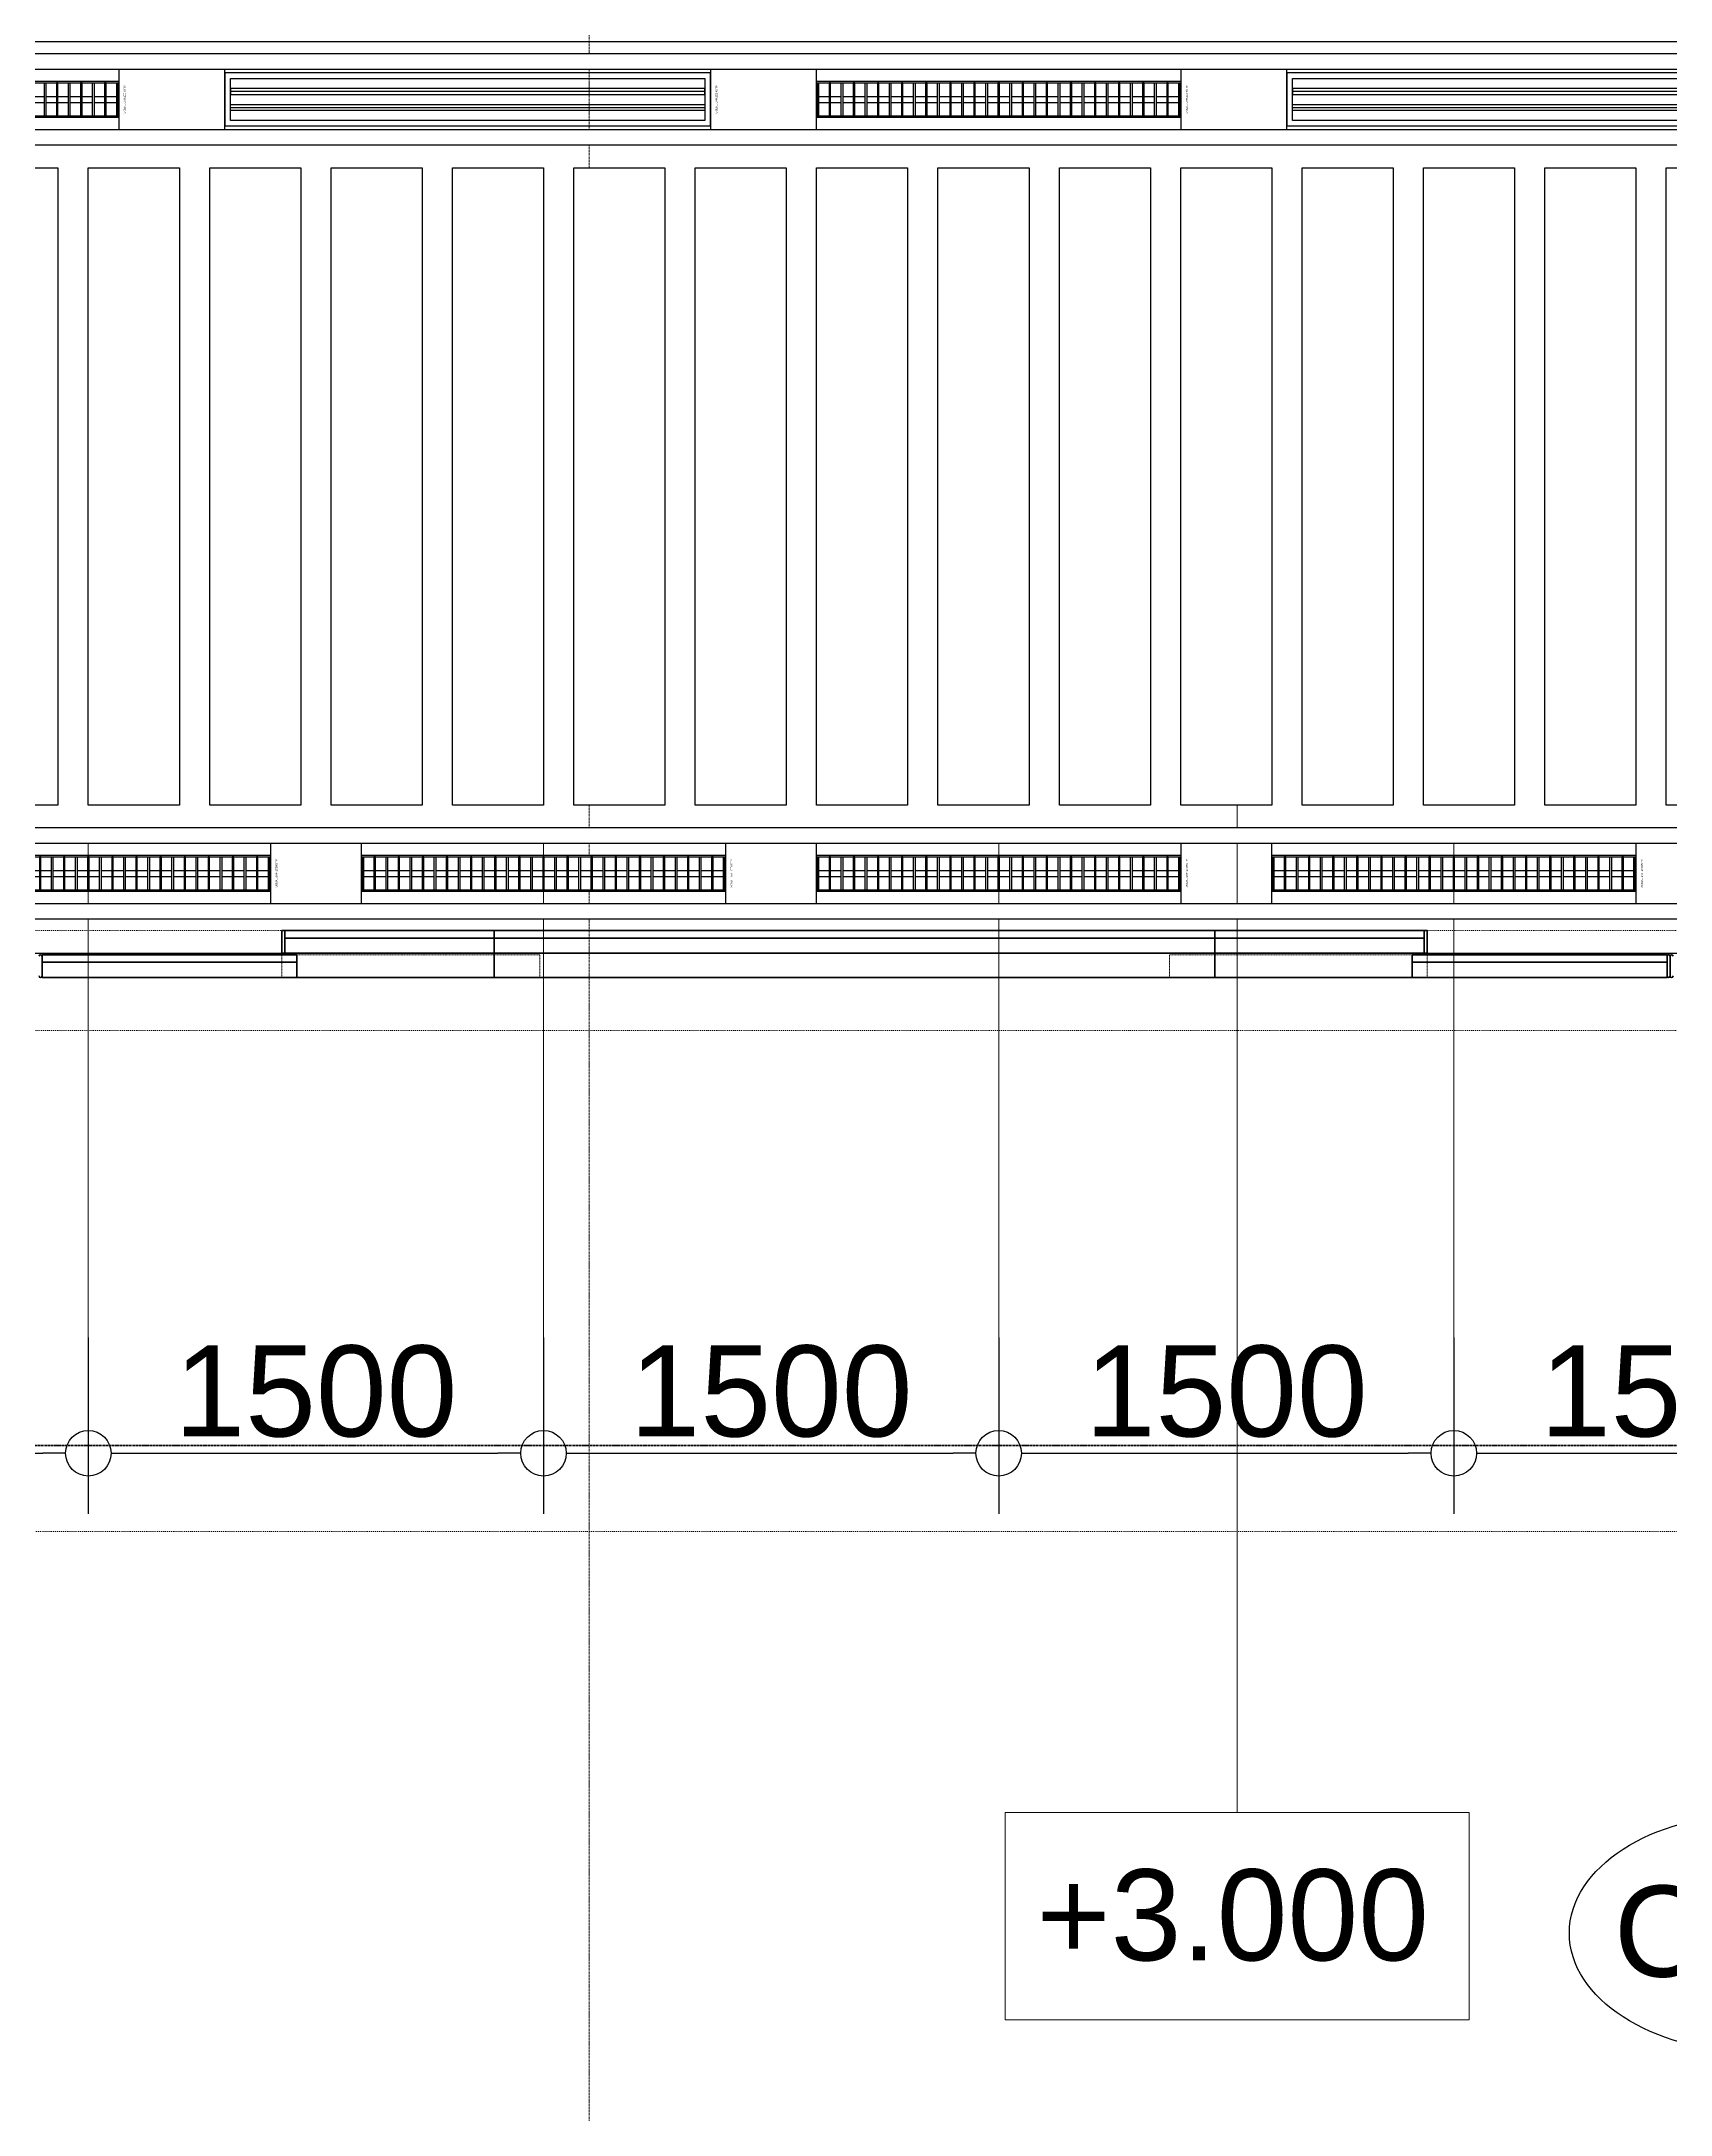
# Model space of a CAD drawing. Header units: millimetres. Extents: x -853228 to -774597, y -17231 to 22435.
# Drawn here: x -803487 to -798118, y -3802 to 3028 of the extents above; entities that cross this region are included whole.
import ezdxf
from ezdxf.enums import TextEntityAlignment as Align
from ezdxf.xclip import XClip

# ---------------------------------------------------------------- set-up
doc = ezdxf.new("R2010")
doc.units = ezdxf.units.MM
doc.header["$XCLIPFRAME"] = 0
for name, pattern in [('DASH', [6.35, 3.175, -3.175]), ('DPA_Grid _ Level 100', [10, 5.5, -1.6, 1.3, -1.6]), ('DPA_Hidden 50', [3, 2, -1]), ('DPA_Hidden 500', [1.4, 0.8, -0.6])]:
    doc.linetypes.add(name, pattern=pattern)
for name, color, linetype in [('000 - WIPEOUT', 250, 'Continuous'), ('001 - ASCESSORIES', 251, 'Continuous'), ('A04_TUBE SERIES', 2, 'Continuous'), ('A11_ALU.SOLID SHEET', 2, 'Continuous')]:
    doc.layers.add(name, color=color, linetype=linetype)
for name, color, linetype, lineweight in [('A-ANNO-DIMS', 1, 'Continuous', 9), ('A-ANNO-NOTE', 3, 'Continuous', 25), ('A-DETL', 1, 'Continuous', 70), ('A-GENM', 1, 'Continuous', 9), ('A-GENM-HDLN', 2, 'DPA_Hidden 500', 9), ('G-ANNO-SECL', 3, 'Continuous', 9), ('G-ANNO-TEXT', 3, 'Continuous', 9), ('Q-SPCQ', 2, 'Continuous', 35), ('Q-SPCQ-HDLN', 2, 'DASH', 9), ('S-GRID', 251, 'Continuous', 9)]:
    doc.layers.add(name, color=color, linetype=linetype, lineweight=lineweight)
doc.styles.add('Arial_2', font='arial.ttf', dxfattribs={"height": 300})
doc.dimstyles.new('DPA-DIM-3_0_C-C', dxfattribs={"dimscale": 304.8, "dimtxt": 306.07782, "dimasz": 0.492126, "dimexe": 0.656168, "dimexo": 0.0625, "dimgap": 0.164042, "dimtad": 1, "dimdec": 0, "dimzin": 0, "dimdsep": 46, "dimtxsty": 'Arial_2', "dimblk1": 'DOTBLANK', "dimblk2": 'DOTBLANK', "dimsah": 1, "dimcen": 0.09, "dimdle": 0.656168, "dimadec": 8, "dimazin": 0, "dimtfac": 1, "dimtdec": 4, "dimtix": 1, "dimtmove": 0, "dimatfit": 3, "dimfxl": 1.312336, "dimfxlon": 1, "dimtvp": 1, "dimtolj": 1, "dimtzin": 0, "dimarcsym": 2})

# ---------------------------------------------------------------- blocks, each defined once
blk = doc.blocks.new('DPA_Speciality_PlatformScreenDoor - Length_135300-12767973-4261-01 ENLARGED UPPER PLATFORM LEVEL - REFLECTED CEILING PLAN - SHEET 2')
at = {"layer": 'A-GENM'}
for p, q in [((81587.5, -250), (81389.7, -250)), ((81389.7, -250), (81587.5, -250)), ((81482.5, -250), (81392.5, -250)), ((81392.5, -250), (81482.5, -250)), ((81492.5, -250), (81582.5, -250)), ((81582.5, -250), (81492.5, -250)), ((85962.5, -250), (86160.3, -250)), ((86160.3, -250), (85962.5, -250)), ((86057.5, -250), (85967.5, -250)), ((85967.5, -250), (86057.5, -250)), ((86067.5, -250), (86157.5, -250)), ((86157.5, -250), (86067.5, -250)), ((82140.3, -330), (82264.1, -330)), ((82150.9, -330), (82204, -330)), ((82200.4, -330), (82253.5, -330)), ((83740.3, -330), (83864.1, -330)), ((83750.9, -330), (83804, -330)), ((83800.4, -330), (83853.5, -330))]:
    blk.add_line(p, q, dxfattribs=at)
at = {"layer": 'A-GENM-HDLN'}
for p, q in [((81887.5, -175), (81887.5, -250)), ((81887.5, -175), (82737.5, -175)), ((82737.5, -250), (82737.5, -175)), ((84812.5, -250), (84812.5, -175)), ((85662.5, -175), (84812.5, -175)), ((85662.5, -175), (85662.5, -250)), ((81887.5, -250), (82737.5, -250)), ((85662.5, -250), (84812.5, -250))]:
    blk.add_line(p, q, dxfattribs=at)
at = {"layer": 'Q-SPCQ', "linetype": 'DASH', "lineweight": 9}
blk.add_line((61742.7, 1650), (132340.1, 1650), dxfattribs=at)
at = {"layer": 'Q-SPCQ'}
for p, q in [((81087.5, -245), (81087.5, -180)), ((81087.5, -180), (81087.5, -245)), ((81087.5, -180), (81087.5, -245)), ((81087.5, -245), (81087.5, -180)), ((81937.5, -175), (81097.5, -175)), ((81097.5, -175), (81937.5, -175)), ((81097.5, -175), (81097.5, -225)), ((81097.5, -175), (81097.5, -225)), ((81097.5, -245), (81097.5, -180)), ((81097.5, -180), (81097.5, -245)), ((81127.5, -175), (81907.5, -175)), ((81907.5, -175), (81127.5, -175)), ((81907.5, -175), (81127.5, -175)), ((81127.5, -175), (81907.5, -175)), ((81887.5, -175), (82587.5, -175)), ((81937.5, -225), (81937.5, -175)), ((81937.5, -175), (81937.5, -225)), ((82587.5, -175), (82587.5, -330)), ((82587.5, -175), (84962.5, -175)), ((82587.5, -330), (82587.5, -175)), ((82587.5, -200), (82587.5, -175.9)), ((82587.5, -175.9), (82587.5, -200)), ((82587.5, -305), (82587.5, -200)), ((82587.5, -200), (82587.5, -305)), ((84962.5, -175), (84962.5, -330)), ((84962.5, -175), (85662.5, -175)), ((84962.5, -330), (84962.5, -175)), ((84962.5, -200), (84962.5, -175.9)), ((84962.5, -175.9), (84962.5, -200)), ((84962.5, -305), (84962.5, -200)), ((84962.5, -200), (84962.5, -305)), ((85612.5, -175), (86452.5, -175)), ((86452.5, -175), (85612.5, -175)), ((85612.5, -175), (85612.5, -225)), ((85612.5, -225), (85612.5, -175)), ((86422.5, -175), (85642.5, -175)), ((85642.5, -175), (86422.5, -175)), ((85642.5, -175), (86422.5, -175)), ((86422.5, -175), (85642.5, -175)), ((86452.5, -225), (86452.5, -175)), ((86452.5, -225), (86452.5, -175)), ((86452.5, -180), (86452.5, -245)), ((86452.5, -245), (86452.5, -180)), ((81097.5, -225), (81937.5, -225)), ((81937.5, -225), (81097.5, -225)), ((81097.5, -250), (81097.5, -225)), ((81097.5, -225), (81097.5, -250)), ((81937.5, -225), (81097.5, -225)), ((81097.5, -225), (81097.5, -250)), ((81097.5, -250), (81097.5, -225)), ((81097.5, -225), (81937.5, -225)), ((81937.5, -225), (81097.5, -225)), ((81097.5, -225), (81937.5, -225)), ((81097.5, -250), (81937.5, -250)), ((81937.5, -250), (81097.5, -250)), ((81097.5, -250), (81937.5, -250)), ((81937.5, -250), (81097.5, -250)), ((81907.5, -225), (81127.5, -225)), ((81127.5, -225), (81907.5, -225)), ((81127.5, -225), (81907.5, -225)), ((81907.5, -225), (81127.5, -225)), ((81887.5, -225), (81147.5, -225)), ((81147.5, -225), (81887.5, -225)), ((81887.5, -225), (81147.5, -225)), ((81147.5, -225), (81887.5, -225)), ((81887.5, -250), (81147.5, -250)), ((81147.5, -250), (81887.5, -250)), ((81887.5, -250), (81147.5, -250)), ((81147.5, -250), (81887.5, -250)), ((81887.5, -305), (81887.5, -250)), ((81887.5, -250), (81887.5, -330)), ((81897.5, -255), (81887.5, -255)), ((81887.5, -255), (81887.5, -330)), ((81887.5, -330), (81887.5, -255)), ((81887.5, -255), (81897.5, -255)), ((81897.5, -330), (81897.5, -255)), ((81897.5, -255), (81897.5, -330)), ((82587.5, -255), (81897.5, -255)), ((81897.5, -255), (82587.5, -255)), ((81897.5, -255), (81897.5, -305)), ((81897.5, -255), (81897.5, -305)), ((81937.5, -225), (81937.5, -250)), ((81937.5, -225), (81937.5, -250)), ((81937.5, -250), (81937.5, -225)), ((81937.5, -225), (81937.5, -250)), ((81947.5, -255), (82527.5, -255)), ((82527.5, -255), (81947.5, -255)), ((82537.5, -255), (81947.5, -255)), ((81947.5, -255), (82537.5, -255)), ((84962.5, -255), (82587.5, -255)), ((82587.5, -255), (84962.5, -255)), ((82587.5, -255), (82587.5, -305)), ((82587.5, -255), (82587.5, -305)), ((82587.5, -305), (82587.5, -255)), ((82587.5, -255), (82587.5, -305)), ((84912.5, -255), (82637.5, -255)), ((82637.5, -255), (84912.5, -255)), ((82647.5, -255), (84902.5, -255)), ((84902.5, -255), (82647.5, -255)), ((84962.5, -255), (85652.5, -255)), ((85652.5, -255), (84962.5, -255)), ((84962.5, -255), (84962.5, -305)), ((84962.5, -305), (84962.5, -255)), ((84962.5, -305), (84962.5, -255)), ((84962.5, -255), (84962.5, -305)), ((85012.5, -255), (85602.5, -255)), ((85602.5, -255), (85012.5, -255)), ((85602.5, -255), (85022.5, -255)), ((85022.5, -255), (85602.5, -255)), ((86452.5, -225), (85612.5, -225)), ((85612.5, -225), (86452.5, -225)), ((85612.5, -250), (85612.5, -225)), ((85612.5, -250), (85612.5, -225)), ((86452.5, -225), (85612.5, -225)), ((85612.5, -225), (85612.5, -250)), ((85612.5, -250), (85612.5, -225)), ((85612.5, -225), (86452.5, -225)), ((85612.5, -225), (86452.5, -225)), ((86452.5, -225), (85612.5, -225)), ((86452.5, -250), (85612.5, -250)), ((85612.5, -250), (86452.5, -250)), ((85612.5, -250), (86452.5, -250)), ((86452.5, -250), (85612.5, -250)), ((85642.5, -225), (86422.5, -225)), ((86422.5, -225), (85642.5, -225)), ((86422.5, -225), (85642.5, -225)), ((85642.5, -225), (86422.5, -225)), ((85652.5, -255), (85652.5, -330)), ((85662.5, -255), (85652.5, -255)), ((85652.5, -255), (85662.5, -255)), ((85652.5, -330), (85652.5, -255)), ((85652.5, -305), (85652.5, -255)), ((85652.5, -305), (85652.5, -255)), ((85662.5, -225), (86402.5, -225)), ((86402.5, -225), (85662.5, -225)), ((85662.5, -225), (86402.5, -225)), ((86402.5, -225), (85662.5, -225)), ((85662.5, -250), (86402.5, -250)), ((86402.5, -250), (85662.5, -250)), ((85662.5, -250), (86402.5, -250)), ((86402.5, -250), (85662.5, -250)), ((85662.5, -330), (85662.5, -250)), ((85662.5, -250), (85662.5, -305)), ((85662.5, -330), (85662.5, -255)), ((85662.5, -255), (85662.5, -330)), ((86452.5, -225), (86452.5, -250)), ((86452.5, -250), (86452.5, -225)), ((86452.5, -250), (86452.5, -225)), ((86452.5, -225), (86452.5, -250)), ((81887.5, -329.1), (81887.5, -305)), ((81887.5, -330), (82587.5, -330)), ((81887.5, -330), (81897.5, -330)), ((81897.5, -330), (81887.5, -330)), ((82587.5, -305), (81897.5, -305)), ((81897.5, -305), (82577.5, -305)), ((81897.5, -305), (81897.5, -330)), ((81897.5, -305), (81897.5, -330)), ((81897.5, -305), (82577.5, -305)), ((82577.5, -305), (81897.5, -305)), ((81897.5, -330), (81897.5, -305)), ((81897.5, -305), (81897.5, -330)), ((82587.5, -305), (81897.5, -305)), ((81897.5, -305), (82587.5, -305)), ((82577.5, -330), (81897.5, -330)), ((81897.5, -330), (82587.5, -330)), ((81897.5, -330), (82577.5, -330)), ((82577.5, -330), (81897.5, -330)), ((82527.5, -305), (81947.5, -305)), ((81947.5, -305), (82527.5, -305)), ((82527.5, -305), (81947.5, -305)), ((81947.5, -305), (82527.5, -305)), ((82537.5, -305), (81947.5, -305)), ((81947.5, -305), (82537.5, -305)), ((81947.5, -305), (82527.5, -305)), ((82527.5, -305), (81947.5, -305)), ((82527.5, -330), (81947.5, -330)), ((81947.5, -330), (82527.5, -330)), ((82527.5, -330), (81947.5, -330)), ((81947.5, -330), (82527.5, -330)), ((82577.5, -305), (82587.5, -305)), ((82587.5, -330), (82577.5, -330)), ((82587.5, -329.1), (82587.5, -305)), ((84962.5, -305), (82587.5, -305)), ((82587.5, -305), (82597.5, -305)), ((82587.5, -330), (82587.5, -305)), ((82587.5, -305), (82587.5, -330)), ((84962.5, -305), (82587.5, -305)), ((82587.5, -305), (84962.5, -305)), ((82587.5, -305), (82587.5, -329.1)), ((82587.5, -330), (82587.5, -305)), ((82587.5, -305), (82587.5, -330)), ((82587.5, -330), (84962.5, -330)), ((82597.5, -330), (82587.5, -330)), ((82587.5, -330), (84962.5, -330)), ((82597.5, -305), (84952.5, -305)), ((82597.5, -305), (84952.5, -305)), ((84952.5, -305), (82597.5, -305)), ((84952.5, -330), (82597.5, -330)), ((82597.5, -330), (84952.5, -330)), ((84952.5, -330), (82597.5, -330)), ((84912.5, -305), (82637.5, -305)), ((82637.5, -305), (84912.5, -305)), ((84902.5, -305), (82647.5, -305)), ((82647.5, -305), (84902.5, -305)), ((84902.5, -305), (82647.5, -305)), ((82647.5, -305), (84902.5, -305)), ((82647.5, -305), (84902.5, -305)), ((84902.5, -305), (82647.5, -305)), ((84902.5, -330), (82647.5, -330)), ((82647.5, -330), (84902.5, -330)), ((84902.5, -330), (82647.5, -330)), ((82647.5, -330), (84902.5, -330)), ((84952.5, -305), (84962.5, -305)), ((84962.5, -330), (84952.5, -330)), ((84962.5, -329.1), (84962.5, -305)), ((84962.5, -305), (84972.5, -305)), ((85652.5, -305), (84962.5, -305)), ((84962.5, -305), (84962.5, -330)), ((84962.5, -330), (84962.5, -305)), ((84962.5, -305), (85652.5, -305)), ((85652.5, -305), (84962.5, -305)), ((84962.5, -305), (84962.5, -329.1)), ((84962.5, -330), (84962.5, -305)), ((84962.5, -305), (84962.5, -330)), ((84962.5, -330), (85662.5, -330)), ((84962.5, -330), (85652.5, -330)), ((84972.5, -330), (84962.5, -330)), ((84972.5, -305), (85652.5, -305)), ((85652.5, -305), (84972.5, -305)), ((84972.5, -305), (85652.5, -305)), ((85652.5, -330), (84972.5, -330)), ((85652.5, -330), (84972.5, -330)), ((84972.5, -330), (85652.5, -330)), ((85012.5, -305), (85602.5, -305)), ((85602.5, -305), (85012.5, -305)), ((85022.5, -305), (85602.5, -305)), ((85602.5, -305), (85022.5, -305)), ((85022.5, -305), (85602.5, -305)), ((85602.5, -305), (85022.5, -305)), ((85602.5, -305), (85022.5, -305)), ((85022.5, -305), (85602.5, -305)), ((85022.5, -330), (85602.5, -330)), ((85602.5, -330), (85022.5, -330)), ((85022.5, -330), (85602.5, -330)), ((85602.5, -330), (85022.5, -330)), ((85652.5, -330), (85652.5, -305)), ((85652.5, -330), (85652.5, -305)), ((85652.5, -305), (85652.5, -330)), ((85652.5, -330), (85652.5, -305)), ((85652.5, -330), (85662.5, -330)), ((85662.5, -330), (85652.5, -330)), ((85662.5, -305), (85662.5, -329.1))]:
    blk.add_line(p, q, dxfattribs=at)
for centre, start, end in [((81082.5, -180), 0, 180), ((81082.5, -180), 360, 30), ((81092.5, -180), 0, 180), ((81092.5, -180), 150, 180), ((81092.5, -180), 60, 120), ((81092.5, -180), 0, 45), ((86457.5, -180), 0, 180), ((86457.5, -180), 135, 180), ((81082.5, -245), 180, 0), ((81082.5, -245), 330, 0), ((81092.5, -245), 180, 210), ((81092.5, -245), 180, 360), ((81092.5, -245), 240, 300), ((81092.5, -245), 330, 360), ((86457.5, -245), 180, 210), ((86457.5, -245), 180, 0)]:
    blk.add_arc(centre, 5, start, end, dxfattribs=at)
at = {"layer": 'Q-SPCQ-HDLN'}
for p, q in [((132340.1, 0), (61742.7, 0)), ((132340.1, -330), (61742.7, -330)), ((132340.1, -400), (61742.7, -400))]:
    blk.add_line(p, q, dxfattribs=at)
blk = doc.blocks.new('Ceiling Tags - Ceiling Tags-9510765-4261-01 ENLARGED UPPER PLATFORM LEVEL - REFLECTED CEILING PLAN - SHEET 2')
at = {"layer": 'A-ANNO-NOTE'}
blk.add_ellipse((0, 0), major_axis=(6.049, 0), ratio=0.646436, dxfattribs=at)
blk = doc.blocks.new('_DotBlank')
at = {"color": 0, "linetype": 'ByBlock', "lineweight": -2}
blk.add_line((-0.5, 0), (-1, 0), dxfattribs=at)
blk.add_circle((0, 0), 0.5, dxfattribs=at)
blk = doc.blocks.new('*D444')
at = {"layer": 'A-ANNO-DIMS', "color": 0, "lineweight": -2, "transparency": 16777216}
for p, q in [((-3150, -4821.6), (-3150, -5402.5)), ((-1650, -4821.6), (-1650, -5402.5)), ((-3000, -5202.5), (-1800, -5202.5))]:
    blk.add_line(p, q, dxfattribs=at)
at = {"layer": 'Defpoints', "color": 0, "transparency": 16777216}
for p in [(-3150, -4802.5), (-1650, -4802.5), (-1650, -5202.5)]:
    blk.add_point(p, dxfattribs=at)
at = {"layer": 'A-ANNO-DIMS', "color": 0, "lineweight": -2, "transparency": 16777216, "xscale": 150, "yscale": 150, "zscale": 150, "rotation": 180}
blk.add_blockref('_DotBlank', (-3150, -5202.5), dxfattribs=at)
at = {"layer": 'A-ANNO-DIMS', "color": 0, "lineweight": -2, "transparency": 16777216, "xscale": 150, "yscale": 150, "zscale": 150}
blk.add_blockref('_DotBlank', (-1650, -5202.5), dxfattribs=at)
at = {"layer": 'A-ANNO-DIMS', "color": 0, "transparency": 16777216, "insert": (-2400, -4999.4), "char_height": 300, "width": 1107.531, "attachment_point": 5, "style": 'Arial_2'}
blk.add_mtext('\\A1;1500', dxfattribs=at)
blk = doc.blocks.new('*D445')
at = {"layer": 'A-ANNO-DIMS', "color": 0, "lineweight": -2, "transparency": 16777216}
for p, q in [((-1650, -4821.6), (-1650, -5402.5)), ((-150, -4821.6), (-150, -5402.5)), ((-1500, -5202.5), (-300, -5202.5))]:
    blk.add_line(p, q, dxfattribs=at)
at = {"layer": 'Defpoints', "color": 0, "transparency": 16777216}
for p in [(-1650, -4802.5), (-150, -4802.5), (-150, -5202.5)]:
    blk.add_point(p, dxfattribs=at)
at = {"layer": 'A-ANNO-DIMS', "color": 0, "lineweight": -2, "transparency": 16777216, "xscale": 150, "yscale": 150, "zscale": 150, "rotation": 180}
blk.add_blockref('_DotBlank', (-1650, -5202.5), dxfattribs=at)
at = {"layer": 'A-ANNO-DIMS', "color": 0, "lineweight": -2, "transparency": 16777216, "xscale": 150, "yscale": 150, "zscale": 150}
blk.add_blockref('_DotBlank', (-150, -5202.5), dxfattribs=at)
at = {"layer": 'A-ANNO-DIMS', "color": 0, "transparency": 16777216, "insert": (-900, -4999.4), "char_height": 300, "width": 1107.531, "attachment_point": 5, "style": 'Arial_2'}
blk.add_mtext('\\A1;1500', dxfattribs=at)
blk = doc.blocks.new('*D446')
at = {"layer": 'A-ANNO-DIMS', "color": 0, "lineweight": -2, "transparency": 16777216}
for p, q in [((-150, -4821.6), (-150, -5402.5)), ((1350, -4821.6), (1350, -5402.5)), ((0, -5202.5), (1200, -5202.5))]:
    blk.add_line(p, q, dxfattribs=at)
at = {"layer": 'Defpoints', "color": 0, "transparency": 16777216}
for p in [(-150, -4802.5), (1350, -4802.5), (1350, -5202.5)]:
    blk.add_point(p, dxfattribs=at)
at = {"layer": 'A-ANNO-DIMS', "color": 0, "lineweight": -2, "transparency": 16777216, "xscale": 150, "yscale": 150, "zscale": 150, "rotation": 180}
blk.add_blockref('_DotBlank', (-150, -5202.5), dxfattribs=at)
at = {"layer": 'A-ANNO-DIMS', "color": 0, "lineweight": -2, "transparency": 16777216, "xscale": 150, "yscale": 150, "zscale": 150}
blk.add_blockref('_DotBlank', (1350, -5202.5), dxfattribs=at)
at = {"layer": 'A-ANNO-DIMS', "color": 0, "transparency": 16777216, "insert": (600, -4999.4), "char_height": 300, "width": 1107.531, "attachment_point": 5, "style": 'Arial_2'}
blk.add_mtext('\\A1;1500', dxfattribs=at)
blk = doc.blocks.new('*D447')
at = {"layer": 'A-ANNO-DIMS', "color": 0, "lineweight": -2, "transparency": 16777216}
for p, q in [((1350, -4821.6), (1350, -5402.5)), ((2850, -4821.6), (2850, -5402.5)), ((1500, -5202.5), (2700, -5202.5))]:
    blk.add_line(p, q, dxfattribs=at)
at = {"layer": 'Defpoints', "color": 0, "transparency": 16777216}
for p in [(1350, -4802.5), (2850, -4802.5), (2850, -5202.5)]:
    blk.add_point(p, dxfattribs=at)
at = {"layer": 'A-ANNO-DIMS', "color": 0, "lineweight": -2, "transparency": 16777216, "xscale": 150, "yscale": 150, "zscale": 150, "rotation": 180}
blk.add_blockref('_DotBlank', (1350, -5202.5), dxfattribs=at)
at = {"layer": 'A-ANNO-DIMS', "color": 0, "lineweight": -2, "transparency": 16777216, "xscale": 150, "yscale": 150, "zscale": 150}
blk.add_blockref('_DotBlank', (2850, -5202.5), dxfattribs=at)
at = {"layer": 'A-ANNO-DIMS', "color": 0, "transparency": 16777216, "insert": (2100, -4999.4), "char_height": 300, "width": 1107.531, "attachment_point": 5, "style": 'Arial_2'}
blk.add_mtext('\\A1;1500', dxfattribs=at)
blk = doc.blocks.new('*D448')
at = {"layer": 'A-ANNO-DIMS', "color": 0, "lineweight": -2, "transparency": 16777216}
for p, q in [((2850, -4821.6), (2850, -5402.5)), ((4350, -4821.6), (4350, -5402.5)), ((3000, -5202.5), (4200, -5202.5))]:
    blk.add_line(p, q, dxfattribs=at)
at = {"layer": 'Defpoints', "color": 0, "transparency": 16777216}
for p in [(2850, -4802.5), (4350, -4802.5), (4350, -5202.5)]:
    blk.add_point(p, dxfattribs=at)
at = {"layer": 'A-ANNO-DIMS', "color": 0, "lineweight": -2, "transparency": 16777216, "xscale": 150, "yscale": 150, "zscale": 150, "rotation": 180}
blk.add_blockref('_DotBlank', (2850, -5202.5), dxfattribs=at)
at = {"layer": 'A-ANNO-DIMS', "color": 0, "lineweight": -2, "transparency": 16777216, "xscale": 150, "yscale": 150, "zscale": 150}
blk.add_blockref('_DotBlank', (4350, -5202.5), dxfattribs=at)
at = {"layer": 'A-ANNO-DIMS', "color": 0, "transparency": 16777216, "insert": (3600, -4999.4), "char_height": 300, "width": 1107.531, "attachment_point": 5, "style": 'Arial_2'}
blk.add_mtext('\\A1;1500', dxfattribs=at)
blk = doc.blocks.new('*U478')
at = {"color": 1}
blk.add_wipeout([(600, -60), (-600, -60), (-600, 60), (600, 60)], dxfattribs=at).dxf.layer = '000 - WIPEOUT'
at = {"layer": '001 - ASCESSORIES', "color": 0}
blk.add_lwpolyline([(600, -60), (-600, -60), (-600, 60), (600, 60)], close=True, dxfattribs=at)
at = {"layer": '001 - ASCESSORIES'}
for points in [[(-593.5, -55), (-598.5, -55), (-598.5, 55), (-593.5, 55)], [(595, -55), (-595, -55), (-595, 55), (595, 55)], [(-558.8, -55), (-553.8, -55), (-553.8, 55), (-558.8, 55)], [(-514, -55), (-519, -55), (-519, 55), (-514, 55)], [(-479.3, -55), (-474.3, -55), (-474.3, 55), (-479.3, 55)], [(-434.6, -55), (-439.6, -55), (-439.6, 55), (-434.6, 55)], [(-399.8, -55), (-394.8, -55), (-394.8, 55), (-399.8, 55)], [(-355.1, -55), (-360.1, -55), (-360.1, 55), (-355.1, 55)], [(-320.4, -55), (-315.4, -55), (-315.4, 55), (-320.4, 55)], [(-275.6, -55), (-280.6, -55), (-280.6, 55), (-275.6, 55)], [(-240.9, -55), (-235.9, -55), (-235.9, 55), (-240.9, 55)], [(-196.2, -55), (-201.2, -55), (-201.2, 55), (-196.2, 55)], [(-161.4, -55), (-156.4, -55), (-156.4, 55), (-161.4, 55)], [(-116.7, -55), (-121.7, -55), (-121.7, 55), (-116.7, 55)], [(-82, -55), (-77, -55), (-77, 55), (-82, 55)], [(-37.2, -55), (-42.2, -55), (-42.2, 55), (-37.2, 55)], [(-2.5, -55), (2.5, -55), (2.5, 55), (-2.5, 55)], [(42.2, -55), (37.2, -55), (37.2, 55), (42.2, 55)], [(77, -55), (82, -55), (82, 55), (77, 55)], [(121.7, -55), (116.7, -55), (116.7, 55), (121.7, 55)], [(156.4, -55), (161.4, -55), (161.4, 55), (156.4, 55)], [(201.2, -55), (196.2, -55), (196.2, 55), (201.2, 55)], [(235.9, -55), (240.9, -55), (240.9, 55), (235.9, 55)], [(280.6, -55), (275.6, -55), (275.6, 55), (280.6, 55)], [(315.4, -55), (320.4, -55), (320.4, 55), (315.4, 55)], [(360.1, -55), (355.1, -55), (355.1, 55), (360.1, 55)], [(394.8, -55), (399.8, -55), (399.8, 55), (394.8, 55)], [(439.6, -55), (434.6, -55), (434.6, 55), (439.6, 55)], [(474.3, -55), (479.3, -55), (479.3, 55), (474.3, 55)], [(519, -55), (514, -55), (514, 55), (519, 55)], [(553.8, -55), (558.8, -55), (558.8, 55), (553.8, 55)], [(598.5, -55), (593.5, -55), (593.5, 55), (598.5, 55)]]:
    blk.add_lwpolyline(points, close=True, dxfattribs=at)
for points in [[(-593.5, 10), (-558.8, 10)], [(-553.8, 10), (-519, 10)], [(-514, 10), (-479.3, 10)], [(-474.3, 10), (-439.6, 10)], [(-434.6, 10), (-399.8, 10)], [(-394.8, 10), (-360.1, 10)], [(-355.1, 10), (-320.4, 10)], [(-315.4, 10), (-280.6, 10)], [(-275.6, 10), (-240.9, 10)], [(-235.9, 10), (-201.2, 10)], [(-196.2, 10), (-161.4, 10)], [(-156.4, 10), (-121.7, 10)], [(-116.7, 10), (-82, 10)], [(-77, 10), (-42.2, 10)], [(-37.2, 10), (-2.5, 10)], [(2.5, 10), (37.2, 10)], [(42.2, 10), (77, 10)], [(82, 10), (116.7, 10)], [(121.7, 10), (156.4, 10)], [(161.4, 10), (196.2, 10)], [(201.2, 10), (235.9, 10)], [(240.9, 10), (275.6, 10)], [(280.6, 10), (315.4, 10)], [(320.4, 10), (355.1, 10)], [(360.1, 10), (394.8, 10)], [(399.8, 10), (434.6, 10)], [(439.6, 10), (474.3, 10)], [(479.3, 10), (514, 10)], [(519, 10), (553.8, 10)], [(558.8, 10), (593.5, 10)], [(-593.5, -10), (-558.8, -10)], [(-553.8, -10), (-519, -10)], [(-514, -10), (-479.3, -10)], [(-474.3, -10), (-439.6, -10)], [(-434.6, -10), (-399.8, -10)], [(-394.8, -10), (-360.1, -10)], [(-355.1, -10), (-320.4, -10)], [(-315.4, -10), (-280.6, -10)], [(-275.6, -10), (-240.9, -10)], [(-235.9, -10), (-201.2, -10)], [(-196.2, -10), (-161.4, -10)], [(-156.4, -10), (-121.7, -10)], [(-116.7, -10), (-82, -10)], [(-77, -10), (-42.2, -10)], [(-37.2, -10), (-2.5, -10)], [(2.5, -10), (37.2, -10)], [(42.2, -10), (77, -10)], [(82, -10), (116.7, -10)], [(121.7, -10), (156.4, -10)], [(161.4, -10), (196.2, -10)], [(201.2, -10), (235.9, -10)], [(240.9, -10), (275.6, -10)], [(280.6, -10), (315.4, -10)], [(320.4, -10), (355.1, -10)], [(360.1, -10), (394.8, -10)], [(399.8, -10), (434.6, -10)], [(439.6, -10), (474.3, -10)], [(479.3, -10), (514, -10)], [(519, -10), (553.8, -10)], [(558.8, -10), (593.5, -10)]]:
    blk.add_lwpolyline(points, dxfattribs=at)
blk = doc.blocks.new('*U481')
at = {"layer": 'A11_ALU.SOLID SHEET', "color": 0}
blk.add_lwpolyline([(350, -98.8), (350, 98.8), (0, 98.8), (0, -98.8)], close=True, dxfattribs=at)
at = {"layer": 'Defpoints', "color": 250}
blk.add_point((0, 0), dxfattribs=at)
blk.add_text('AL.SHEET-HAT-TYPE-R', height=6, rotation=270, dxfattribs=at).set_placement((15, 0), align=Align.BOTTOM_CENTER)
blk = doc.blocks.new('*U483')
at = {"layer": '001 - ASCESSORIES', "color": 0, "linetype": 'ByBlock'}
blk.add_lwpolyline([(800, 87.5), (-800, 87.5), (-800, -87.5), (800, -87.5)], close=True, dxfattribs=at)
at = {"layer": '001 - ASCESSORIES', "linetype": 'ByBlock'}
for points in [[(-781.5, 69), (781.5, 69), (781.5, -69), (-781.5, -69)], [(781.5, 36.3), (-781.5, 36.3), (-781.5, 16.3), (781.5, 16.3)], [(-781.5, -16.3), (781.5, -16.3), (781.5, -36.3), (-781.5, -36.3)]]:
    blk.add_lwpolyline(points, close=True, dxfattribs=at)
for points in [[(781.5, 26.3), (-781.5, 26.3)], [(-781.5, -26.3), (781.5, -26.3)]]:
    blk.add_lwpolyline(points, dxfattribs=at)
blk = doc.blocks.new('*U486')
at = {"layer": 'A11_ALU.SOLID SHEET', "color": 0}
blk.add_lwpolyline([(300, -98.8), (300, 98.8), (0, 98.8), (0, -98.8)], close=True, dxfattribs=at)
at = {"layer": 'Defpoints', "color": 250}
blk.add_point((0, 0), dxfattribs=at)
blk.add_text('AL.SHEET-HAT-TYPE-R', height=6, rotation=270, dxfattribs=at).set_placement((15, 0), align=Align.BOTTOM_CENTER)
blk = doc.blocks.new('*U503')
blk.add_attdef('EXTR.OVL-LENGTH_', (-25, -59.1), '', height=5)
blk.add_wipeout([(-25, 0), (25, 0), (25, 67400), (-25, 67400)]).dxf.layer = '000 - WIPEOUT'
at = {"layer": 'A04_TUBE SERIES', "color": 0}
blk.add_lwpolyline([(-25, 0), (25, 0), (25, 67400), (-25, 67400)], close=True, dxfattribs=at)
blk = doc.blocks.new('*U505')
blk.add_attdef('EXTR.OVL-LENGTH_', (-25, -59.1), '', height=5)
blk.add_wipeout([(-25, 0), (25, 0), (25, 67400), (-25, 67400)]).dxf.layer = '000 - WIPEOUT'
at = {"layer": 'A04_TUBE SERIES', "color": 0}
blk.add_lwpolyline([(-25, 0), (25, 0), (25, 67400), (-25, 67400)], close=True, dxfattribs=at)
blk = doc.blocks.new('*U507')
blk.add_attdef('EXTR.OVL-LENGTH_', (-25, -59.1), '', height=5)
blk.add_wipeout([(-25, 0), (25, 0), (25, 67400), (-25, 67400)]).dxf.layer = '000 - WIPEOUT'
at = {"layer": 'A04_TUBE SERIES', "color": 0}
blk.add_lwpolyline([(-25, 0), (25, 0), (25, 67400), (-25, 67400)], close=True, dxfattribs=at)
blk = doc.blocks.new('*U509')
blk.add_attdef('EXTR.OVL-LENGTH_', (-25, -59.1), '', height=5)
blk.add_wipeout([(-25, 0), (25, 0), (25, 67400), (-25, 67400)]).dxf.layer = '000 - WIPEOUT'
at = {"layer": 'A04_TUBE SERIES', "color": 0}
blk.add_lwpolyline([(-25, 0), (25, 0), (25, 67400), (-25, 67400)], close=True, dxfattribs=at)
blk = doc.blocks.new('*U630')
at = {"color": 3}
for points in [[(-1050, -14450), (1050, -14450), (1050, -14750), (-1050, -14750)], [(-1050, -14850), (1050, -14850), (1050, -15150), (-1050, -15150)], [(-1050, -15250), (1050, -15250), (1050, -15550), (-1050, -15550)], [(-1050, -15650), (1050, -15650), (1050, -15950), (-1050, -15950)], [(-1050, -16050), (1050, -16050), (1050, -16350), (-1050, -16350)], [(-1050, -16450), (1050, -16450), (1050, -16750), (-1050, -16750)], [(-1050, -16850), (1050, -16850), (1050, -17150), (-1050, -17150)], [(-1050, -17250), (1050, -17250), (1050, -17550), (-1050, -17550)], [(-1050, -17650), (1050, -17650), (1050, -17950), (-1050, -17950)], [(-1050, -18050), (1050, -18050), (1050, -18350), (-1050, -18350)], [(-1050, -18450), (1050, -18450), (1050, -18750), (-1050, -18750)], [(-1050, -18850), (1050, -18850), (1050, -19150), (-1050, -19150)], [(-1050, -19250), (1050, -19250), (1050, -19550), (-1050, -19550)], [(-1050, -19650), (1050, -19650), (1050, -19950), (-1050, -19950)], [(-1050, -20050), (1050, -20050), (1050, -20350), (-1050, -20350)]]:
    blk.add_wipeout(points, dxfattribs=at).dxf.layer = '000 - WIPEOUT'
at = {"layer": 'A11_ALU.SOLID SHEET', "color": 0, "linetype": 'ByBlock'}
for points in [[(-1050, -14750), (1050, -14750), (1050, -14450), (-1050, -14450)], [(-1050, -15150), (1050, -15150), (1050, -14850), (-1050, -14850)], [(-1050, -15550), (1050, -15550), (1050, -15250), (-1050, -15250)], [(-1050, -15950), (1050, -15950), (1050, -15650), (-1050, -15650)], [(-1050, -16350), (1050, -16350), (1050, -16050), (-1050, -16050)], [(-1050, -16750), (1050, -16750), (1050, -16450), (-1050, -16450)], [(-1050, -17150), (1050, -17150), (1050, -16850), (-1050, -16850)], [(-1050, -17550), (1050, -17550), (1050, -17250), (-1050, -17250)], [(-1050, -17950), (1050, -17950), (1050, -17650), (-1050, -17650)], [(-1050, -18350), (1050, -18350), (1050, -18050), (-1050, -18050)], [(-1050, -18750), (1050, -18750), (1050, -18450), (-1050, -18450)], [(-1050, -19150), (1050, -19150), (1050, -18850), (-1050, -18850)], [(-1050, -19550), (1050, -19550), (1050, -19250), (-1050, -19250)], [(-1050, -19950), (1050, -19950), (1050, -19650), (-1050, -19650)], [(-1050, -20350), (1050, -20350), (1050, -20050), (-1050, -20050)]]:
    blk.add_lwpolyline(points, close=True, dxfattribs=at)
blk = doc.blocks.new('*U908')
blk.add_lwpolyline([(27650, -552), (-107450, -552), (-107450, -3555), (27650, -3555)], close=True)
for p in [(-57400, -742), (-57400, -742), (-53900, -742), (-53900, -742)]:
    blk.add_blockref('*U483', p)
at = {"layer": 'A11_ALU.SOLID SHEET', "color": 1}
for name, p in [('*U481', (-56600, -742)), ('*U486', (-58050, -3292)), ('*U486', (-55050, -3292))]:
    blk.add_blockref(name, p, dxfattribs=at)
for p in [(-59150, -742), (-55650, -742), (-58650, -3292), (-57150, -3292), (-54150, -3292)]:
    blk.add_blockref('*U478', p)
at = {"layer": 'A11_ALU.SOLID SHEET', "color": 0, "linetype": 'ByBlock', "xscale": -1, "rotation": 90}
blk.add_blockref('*U630', (-73500, -2017), dxfattribs=at)
at = {"layer": 'A11_ALU.SOLID SHEET', "color": 1}
for name, p in [('*U481', (-58550, -742)), ('*U481', (-56600, -742)), ('*U481', (-55050, -742)), ('*U486', (-56550, -3292)), ('*U486', (-53550, -3292))]:
    blk.add_blockref(name, p, dxfattribs=at)
for p in [(-59150, -742), (-55650, -742), (-55650, -3292)]:
    blk.add_blockref('*U478', p)
at = {"layer": 'A04_TUBE SERIES', "color": 0, "linetype": 'ByBlock', "rotation": 90}
for name, p in [('*U507', (-39950, -3167)), ('*U509', (-39950, -3417))]:
    blk.add_blockref(name, p, dxfattribs=at)
at = {"layer": 'A11_ALU.SOLID SHEET', "color": 1}
for p in [(-58550, -742), (-55050, -742)]:
    blk.add_blockref('*U481', p, dxfattribs=at)
at = {"layer": 'A04_TUBE SERIES', "color": 0, "linetype": 'ByBlock', "rotation": 90}
for name, p in [('*U503', (-39950, -617)), ('*U505', (-39950, -867))]:
    blk.add_blockref(name, p, dxfattribs=at)
blk = doc.blocks.new('C-1-PP19-AR-4261-01-B_20250910-022855_EXDIM')
at = {"layer": 'A-DETL', "color": 55, "linetype": 'DPA_Hidden 50', "lineweight": 9}
for p, q in [((-1650, -3151), (-1650, -4971)), ((-1650, -3151), (-1650, -4971)), ((-150, -3151), (-150, -4971)), ((1350, -3171), (1350, -4971)), ((2850, -3151), (2850, -4971)), ((2850, -3151), (2850, -4971))]:
    blk.add_line(p, q, dxfattribs=at)
at = {"layer": 'S-GRID', "linetype": 'DPA_Grid _ Level 100'}
blk.add_line((0, -19375), (0, 17167.1), dxfattribs=at)
at = {"layer": 'A-ANNO-DIMS'}
for base, p1, p2, picture, middle in [((-1650, -5202.5), (-3150, -4802.5), (-1650, -4802.5), '*D444', (-2400, -4999.4)), ((-150, -5202.5), (-1650, -4802.5), (-150, -4802.5), '*D445', (-900, -4999.4)), ((1350, -5202.5), (-150, -4802.5), (1350, -4802.5), '*D446', (600, -4999.4)), ((2850, -5202.5), (1350, -4802.5), (2850, -4802.5), '*D447', (2100, -4999.4)), ((4350, -5202.5), (2850, -4802.5), (4350, -4802.5), '*D448', (3600, -4999.4))]:
    dim = blk.add_linear_dim(base=base, p1=p1, p2=p2, dimstyle='DPA-DIM-3_0_C-C', override={"dimpost": '<>', "dimfxl": 1500}, dxfattribs=at)
    dim.commit()
    dim.dimension.update_dxf_attribs({"geometry": picture, "text_midpoint": middle})

msp = doc.modelspace()

# ---------------------------------------------------------------- hatches: boundary and pattern name
at = {"layer": 'G-ANNO-TEXT'}
msp.add_hatch(color=7, dxfattribs=at).paths.add_polyline_path([(-799546.4, 1068.7), (-799599.3, 768.7), (-799493.5, 768.7)])

# ---------------------------------------------------------------- linework, layer by layer
at = {"layer": 'G-ANNO-SECL', "linetype": 'DPA_Grid _ Level 100', "lineweight": 50}
msp.add_line((-851396.2, -1598.3), (-777530.8, -1598.3), dxfattribs=at)
at = {"layer": 'G-ANNO-TEXT', "color": 10}
for p, q in [((-799546.4, 1068.7), (-799599.3, 768.7)), ((-799493.5, 768.7), (-799546.4, 1068.7)), ((-799546.4, 1068.7), (-799546.4, -2807.6)), ((-799599.3, 768.7), (-799493.5, 768.7))]:
    msp.add_line(p, q, dxfattribs=at)
at = {"layer": 'G-ANNO-TEXT', "color": 10, "flags": 128}
msp.add_lwpolyline([(-800311.1, -2807.6), (-798781.7, -2807.6), (-798781.7, -3490), (-800311.1, -3490)], close=True, dxfattribs=at)

# ---------------------------------------------------------------- block references
msp.add_blockref('C-1-PP19-AR-4261-01-B_20250910-022855_EXDIM', (-801682.4, 3579))
at = {"layer": 'A-ANNO-NOTE', "xscale": 100, "yscale": 100, "zscale": 100}
msp.add_blockref('Ceiling Tags - Ceiling Tags-9510765-4261-01 ENLARGED UPPER PLATFORM LEVEL - REFLECTED CEILING PLAN - SHEET 2', (-797846.9, -3204.4), dxfattribs=at)
at = {"layer": 'Q-SPCQ', "rotation": 180}
msp.add_blockref('DPA_Speciality_PlatformScreenDoor - Length_135300-12767973-4261-01 ENLARGED UPPER PLATFORM LEVEL - REFLECTED CEILING PLAN - SHEET 2', (-717032.4, -231), dxfattribs=at)

# ---------------------------------------------------------------- texts
at = {"layer": 'A-ANNO-NOTE', "lineweight": 9, "insert": (-798305.4, -3048.2), "char_height": 300, "width": 1114.346, "attachment_point": 1, "style": 'Arial_2'}
msp.add_mtext('C-05', dxfattribs=at)
at = {"layer": 'G-ANNO-TEXT', "color": 7, "insert": (-800207.9, -2994.4), "char_height": 300, "width": 1595.358, "attachment_point": 1, "style": 'Arial_2'}
msp.add_mtext('+3.000', dxfattribs=at)

# ---------------------------------------------------------------- next in the draw order: block references
at = {"layer": 'A11_ALU.SOLID SHEET'}
ref = msp.add_blockref('*U908', (-744682.4, 3579), dxfattribs=at)
XClip(ref).set_block_clipping_path([(-104690.1238047112, -9620.0029952963), (-34092.6543255156, 10334.9999958097)])

doc.saveas('drawing.dxf')
